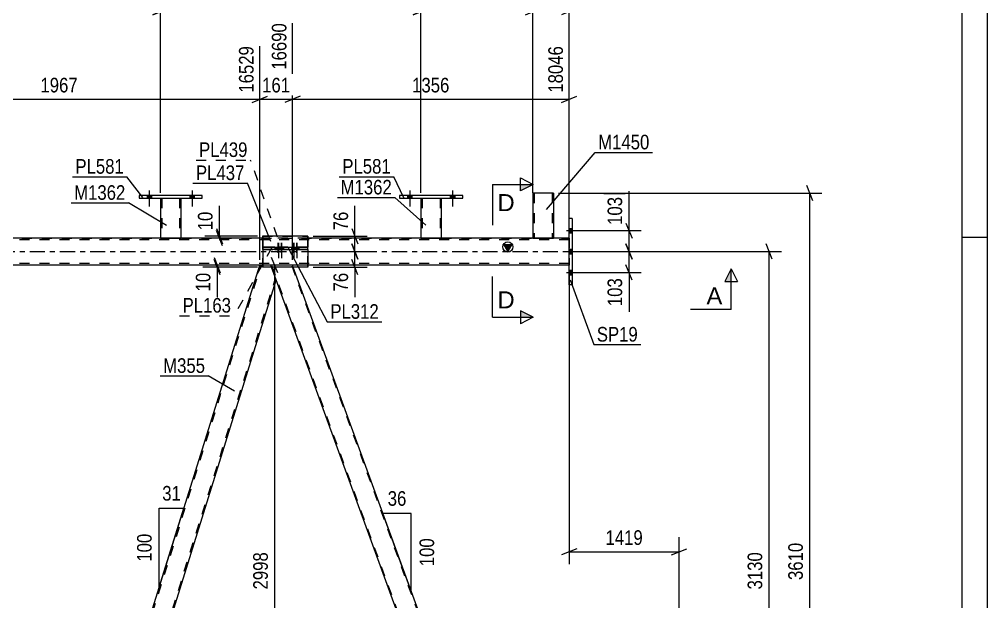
# Model space of a CAD drawing. Header units: millimetres. Extents: x 0 to 841, y 0 to 594.
# Drawn here: x 651.1 to 841, y 375.6 to 489.8 of the extents above; entities that cross this region are included whole.
import ezdxf

# ---------------------------------------------------------------- set-up
doc = ezdxf.new("R2010")
doc.units = ezdxf.units.MM
doc.linetypes.add('DXK_LINE_DOT2', pattern=[3.9198, 1.9599, -1.9599])
doc.linetypes.add('DXK_LINE_DOT3', pattern=[5.9187, 2.979, -0.9799, 0.9799, -0.9799])
doc.styles.add('Arial', font='ARIAL.TTF', dxfattribs={"height": 0.2})
doc.styles.add('Arial Narrow', font='ARIALN.TTF', dxfattribs={"height": 0.2})

# ---------------------------------------------------------------- blocks, each defined once
blk = doc.blocks.new('Unknown-103610369-1133')
at = {"color": 5, "linetype": 'Continuous'}
for p, q in [((841, 0), (841, 594)), ((836, 5), (836, 589)), ((841, 447), (836, 447))]:
    blk.add_line(p, q, dxfattribs=at)
blk = doc.blocks.new('Bolt-103610369-3153 - 3131')
at = {"color": 1, "linetype": 'DXK_LINE_DOT2'}
for p, q in [((701.45, 445.16), (701.45, 444.68)), ((701.81, 445.96), (701.81, 442.96)), ((702.05, 445.16), (702.05, 444.68)), ((702.17, 445.16), (702.17, 444.68)), ((702.41, 445.96), (702.41, 442.96)), ((702.77, 445.16), (702.77, 444.68)), ((704.47, 445.16), (704.47, 444.68)), ((704.83, 445.96), (704.83, 442.96)), ((705.07, 445.16), (705.07, 444.68)), ((705.19, 445.16), (705.19, 444.68)), ((705.43, 445.96), (705.43, 442.96)), ((705.79, 445.16), (705.79, 444.68))]:
    blk.add_line(p, q, dxfattribs=at)
blk = doc.blocks.new('Part-103610369-3168 - 3131')
at = {"color": 2, "linetype": 'Continuous'}
for p, q in [((698.83, 445.16), (701.31, 445.16)), ((698.83, 445.16), (698.83, 444.68)), ((701.31, 444.68), (698.83, 444.68)), ((701.31, 445.16), (707.69, 445.16)), ((701.31, 445.16), (701.31, 444.68)), ((701.31, 444.68), (707.69, 444.68)), ((707.69, 444.68), (707.69, 445.16))]:
    blk.add_line(p, q, dxfattribs=at)
at = {"color": 7, "linetype": 'DXK_LINE_DOT2'}
for p, q in [((707.69, 445.16), (698.83, 445.16)), ((698.83, 444.68), (707.69, 444.68))]:
    blk.add_line(p, q, dxfattribs=at)
blk = doc.blocks.new('Part-103610369-3152 - 3131')
at = {"color": 7, "linetype": 'DXK_LINE_DOT2'}
for p, q in [((698.81, 445.16), (707.59, 445.16)), ((701.18, 445.16), (698.81, 445.16)), ((698.81, 445.16), (698.81, 444.68)), ((707.59, 444.68), (698.81, 444.68)), ((698.81, 444.68), (701.18, 444.68)), ((707.59, 445.16), (701.18, 445.16)), ((701.18, 445.16), (701.18, 444.68)), ((701.18, 444.68), (707.59, 444.68)), ((707.59, 445.16), (707.59, 445.16)), ((707.59, 445.16), (707.59, 444.68))]:
    blk.add_line(p, q, dxfattribs=at)
blk = doc.blocks.new('Part-103610369-3241 - 3131')
at = {"color": 2, "linetype": 'Continuous'}
for p, q in [((674.57, 455.24), (674.57, 454.76)), ((686.97, 455.24), (674.57, 455.24)), ((674.57, 454.76), (686.97, 454.76)), ((686.97, 454.76), (686.97, 455.24))]:
    blk.add_line(p, q, dxfattribs=at)
blk = doc.blocks.new('Bolt-103610369-3248 - 3131')
at = {"linetype": 'Continuous'}
for points in [[(727.21, 454.76), (728.09, 454.76), (728.09, 455.24), (727.21, 455.24)], [(735.61, 454.76), (736.49, 454.76), (736.49, 455.24), (735.61, 455.24)]]:
    blk.add_hatch(color=1, dxfattribs=at).paths.add_polyline_path(points)
at = {"color": 1, "linetype": 'Continuous'}
for p, q in [((727.65, 456.24), (727.65, 453.12)), ((736.05, 456.24), (736.05, 453.12)), ((727.21, 455.24), (727.21, 454.76)), ((728.09, 455.24), (728.09, 454.76)), ((735.61, 455.24), (735.61, 454.76)), ((736.49, 455.24), (736.49, 454.76))]:
    blk.add_line(p, q, dxfattribs=at)
blk = doc.blocks.new('Bolt-103610369-3249 - 3131')
at = {"linetype": 'Continuous'}
for points in [[(676.13, 454.76), (677.01, 454.76), (677.01, 455.24), (676.13, 455.24)], [(684.53, 454.76), (685.41, 454.76), (685.41, 455.24), (684.53, 455.24)]]:
    blk.add_hatch(color=1, dxfattribs=at).paths.add_polyline_path(points)
at = {"color": 1, "linetype": 'Continuous'}
for p, q in [((676.57, 456.24), (676.57, 453.12)), ((684.97, 456.24), (684.97, 453.12)), ((676.13, 455.24), (676.13, 454.76)), ((677.01, 455.24), (677.01, 454.76)), ((684.53, 455.24), (684.53, 454.76)), ((685.41, 455.24), (685.41, 454.76))]:
    blk.add_line(p, q, dxfattribs=at)
blk = doc.blocks.new('Bolt-103610369-3250 - 3131')
at = {"linetype": 'Continuous'}
for points in [[(676.13, 454.76), (677.01, 454.76), (677.01, 455.24), (676.13, 455.24)], [(684.53, 454.76), (685.41, 454.76), (685.41, 455.24), (684.53, 455.24)]]:
    blk.add_hatch(color=1, dxfattribs=at).paths.add_polyline_path(points)
at = {"color": 1, "linetype": 'Continuous'}
for p, q in [((676.57, 456.24), (676.57, 453.12)), ((684.97, 456.24), (684.97, 453.12)), ((676.13, 455.24), (676.13, 454.76)), ((677.01, 455.24), (677.01, 454.76)), ((684.53, 455.24), (684.53, 454.76)), ((685.41, 455.24), (685.41, 454.76))]:
    blk.add_line(p, q, dxfattribs=at)
blk = doc.blocks.new('Part-103610369-3289 - 3131')
at = {"color": 7, "linetype": 'DXK_LINE_DOT2'}
for p, q in [((615.3, 441.63), (615.28, 441.63)), ((615.28, 441.63), (615.62, 441.63)), ((616.34, 438.71), (615.28, 441.63)), ((659.1, 321.7), (615.45, 441.63)), ((619.54, 441.63), (619.19, 441.63)), ((619.19, 441.63), (619.36, 441.63)), ((663.02, 321.7), (619.36, 441.63)), ((658.93, 321.7), (657.18, 326.51)), ((663.19, 321.7), (661.44, 326.51)), ((663.19, 321.7), (658.93, 321.7))]:
    blk.add_line(p, q, dxfattribs=at)
at = {"color": 2, "linetype": 'Continuous'}
for p, q in [((619.19, 441.63), (615.62, 441.63)), ((661.44, 326.51), (619.54, 441.63)), ((657.18, 326.51), (616.34, 438.71))]:
    blk.add_line(p, q, dxfattribs=at)
blk = doc.blocks.new('Bolt-103610369-3340 - 3131')
at = {"linetype": 'Continuous'}
for points in [[(727.21, 454.76), (728.09, 454.76), (728.09, 455.24), (727.21, 455.24)], [(735.61, 454.76), (736.49, 454.76), (736.49, 455.24), (735.61, 455.24)]]:
    blk.add_hatch(color=1, dxfattribs=at).paths.add_polyline_path(points)
at = {"color": 1, "linetype": 'Continuous'}
for p, q in [((727.65, 456.24), (727.65, 453.12)), ((736.05, 456.24), (736.05, 453.12)), ((727.21, 455.24), (727.21, 454.76)), ((728.09, 455.24), (728.09, 454.76)), ((735.61, 455.24), (735.61, 454.76)), ((736.49, 455.24), (736.49, 454.76))]:
    blk.add_line(p, q, dxfattribs=at)
blk = doc.blocks.new('Part-103610369-3423 - 3131')
at = {"color": 2, "linetype": 'Continuous'}
for p, q in [((725.65, 455.24), (725.65, 454.76)), ((738.05, 455.24), (725.65, 455.24)), ((725.65, 454.76), (738.05, 454.76)), ((738.05, 454.76), (738.05, 455.24))]:
    blk.add_line(p, q, dxfattribs=at)
blk = doc.blocks.new('Part-103610369-3428 - 3131')
at = {"color": 2, "linetype": 'Continuous'}
for p, q in [((729.85, 454.76), (729.85, 446.92)), ((733.85, 454.76), (733.85, 446.92)), ((729.85, 446.92), (733.85, 446.92))]:
    blk.add_line(p, q, dxfattribs=at)
at = {"color": 7, "linetype": 'DXK_LINE_DOT2'}
for p, q in [((729.85, 454.76), (733.85, 454.76)), ((729.85, 454.76), (729.85, 454.76)), ((729.85, 454.76), (729.85, 454.76)), ((730.09, 454.76), (730.09, 446.92)), ((733.61, 454.76), (733.61, 446.92)), ((733.85, 454.76), (733.85, 454.76)), ((733.85, 454.76), (733.85, 454.76)), ((733.56, 446.92), (733.6, 446.92)), ((733.56, 446.92), (733.6, 446.92)), ((733.6, 446.92), (733.61, 446.92)), ((733.6, 446.92), (733.61, 446.92))]:
    blk.add_line(p, q, dxfattribs=at)
blk = doc.blocks.new('Part-103610369-3490 - 3131')
at = {"color": 2, "linetype": 'Continuous'}
for p, q in [((759.54, 450.77), (758.9, 450.77)), ((758.9, 437.77), (758.9, 450.77)), ((759.54, 450.77), (759.54, 437.77)), ((759.54, 437.77), (758.9, 437.77))]:
    blk.add_line(p, q, dxfattribs=at)
blk = doc.blocks.new('Part-103610369-3655 - 3131')
at = {"color": 2, "linetype": 'Continuous'}
for p, q in [((707.69, 447.32), (698.83, 447.32)), ((698.83, 447.32), (698.83, 441.24)), ((707.69, 447.32), (707.69, 445.16)), ((707.69, 444.68), (707.69, 441.24)), ((707.69, 441.24), (698.83, 441.24))]:
    blk.add_line(p, q, dxfattribs=at)
at = {"color": 7, "linetype": 'DXK_LINE_DOT2'}
for q in [(707.69, 447.32), (707.69, 445.16)]:
    blk.add_line((707.69, 444.68), q, dxfattribs=at)
blk = doc.blocks.new('Part-103610369-3571 - 3131')
at = {"color": 7, "linetype": 'DXK_LINE_DOT2'}
for p, q in [((662.06, 324.79), (698.48, 441.63)), ((698.73, 441.63), (698.23, 441.63)), ((700.41, 441.63), (698.83, 441.63)), ((700.56, 441.24), (700.41, 441.63)), ((664.78, 321.7), (701.36, 439.04)), ((701.49, 438.66), (701.48, 438.71)), ((701.49, 438.66), (701.48, 438.71)), ((661.93, 325.17), (662.35, 326.51)), ((663.19, 321.7), (661.93, 325.17)), ((665.03, 321.7), (666.54, 326.51)), ((665.03, 321.7), (663.19, 321.7))]:
    blk.add_line(p, q, dxfattribs=at)
at = {"color": 2, "linetype": 'Continuous'}
for p, q in [((662.35, 326.51), (698.23, 441.63)), ((698.83, 441.63), (698.73, 441.63)), ((701.48, 438.71), (700.56, 441.24)), ((666.54, 326.51), (701.49, 438.66))]:
    blk.add_line(p, q, dxfattribs=at)
blk = doc.blocks.new('Part-103610369-3576 - 3131')
at = {"color": 7, "linetype": 'DXK_LINE_DOT2'}
for p, q in [((704.67, 441.63), (700.41, 441.63)), ((701.48, 438.71), (700.41, 441.63)), ((744.24, 321.7), (700.58, 441.63)), ((748.15, 321.7), (704.5, 441.63)), ((704.82, 441.24), (704.67, 441.63)), ((748.32, 321.7), (744.07, 321.7))]:
    blk.add_line(p, q, dxfattribs=at)
at = {"color": 2, "linetype": 'Continuous'}
for p, q in [((748.32, 321.7), (704.82, 441.24)), ((744.07, 321.7), (701.48, 438.71))]:
    blk.add_line(p, q, dxfattribs=at)
blk = doc.blocks.new('Bolt-103610369-3656 - 3131')
at = {"linetype": 'Continuous'}
for points in [[(702.26, 445.16), (701.54, 445.16), (701.54, 444.68), (702.26, 444.68)], [(702.88, 445.16), (702.16, 445.16), (702.16, 444.68), (702.88, 444.68)], [(705.26, 445.16), (704.54, 445.16), (704.54, 444.68), (705.26, 444.68)], [(705.88, 445.16), (705.16, 445.16), (705.16, 444.68), (705.88, 444.68)]]:
    blk.add_hatch(color=1, dxfattribs=at).paths.add_polyline_path(points)
at = {"color": 1, "linetype": 'Continuous'}
for p, q in [((701.54, 445.16), (701.54, 444.68)), ((701.9, 445.96), (701.9, 442.96)), ((702.16, 445.16), (702.16, 444.68)), ((702.26, 445.16), (702.26, 444.68)), ((702.52, 445.96), (702.52, 442.96)), ((702.88, 445.16), (702.88, 444.68)), ((704.54, 445.16), (704.54, 444.68)), ((704.9, 445.96), (704.9, 442.96)), ((705.16, 445.16), (705.16, 444.68)), ((705.26, 445.16), (705.26, 444.68)), ((705.52, 445.96), (705.52, 442.96)), ((705.88, 445.16), (705.88, 444.68))]:
    blk.add_line(p, q, dxfattribs=at)
blk = doc.blocks.new('Part-103610369-3685 - 3131')
at = {"linetype": 'Continuous'}
blk.add_hatch(color=2, dxfattribs=at).paths.add_polyline_path([(746.9, 444.27), (746.1, 445.67), (747.7, 445.67)])
at = {"color": 7, "linetype": 'DXK_LINE_DOT2'}
for p, q in [((758.9, 446.59), (511.08, 446.59)), ((577.09, 446.91), (758.9, 446.91)), ((707.69, 446.91), (698.83, 446.91)), ((758.9, 446.91), (758.9, 441.63)), ((758.9, 441.95), (511.08, 441.95)), ((707.69, 441.63), (698.83, 441.63))]:
    blk.add_line(p, q, dxfattribs=at)
at = {"color": 2, "linetype": 'Continuous'}
for p, q in [((698.83, 446.91), (580.13, 446.91)), ((758.9, 446.91), (707.69, 446.91)), ((746.9, 444.27), (746.1, 445.67)), ((746.1, 445.67), (747.7, 445.67)), ((747.7, 445.67), (746.9, 444.27)), ((698.83, 441.63), (511.08, 441.63)), ((758.9, 441.63), (707.69, 441.63))]:
    blk.add_line(p, q, dxfattribs=at)
at = {"color": 7, "linetype": 'DXK_LINE_DOT3'}
blk.add_line((511.08, 444.27), (758.9, 444.27), dxfattribs=at)
at = {"color": 2, "linetype": 'Continuous'}
blk.add_circle((746.9, 445.17), 1, dxfattribs=at)
blk = doc.blocks.new('Bolt-103610369-3688 - 3131')
at = {"linetype": 'Continuous'}
for points in [[(759.54, 447.93), (759.54, 448.81), (758.9, 448.81), (758.9, 447.93)], [(759.54, 447.93), (759.54, 448.81), (758.9, 448.81), (758.9, 447.93)], [(759.54, 447.93), (759.54, 448.81), (758.9, 448.81), (758.9, 447.93)], [(759.54, 443.83), (759.54, 444.71), (758.9, 444.71), (758.9, 443.83)], [(759.54, 443.83), (759.54, 444.71), (758.9, 444.71), (758.9, 443.83)], [(759.54, 439.73), (759.54, 440.61), (758.9, 440.61), (758.9, 439.73)], [(759.54, 439.73), (759.54, 440.61), (758.9, 440.61), (758.9, 439.73)], [(759.54, 439.73), (759.54, 440.61), (758.9, 440.61), (758.9, 439.73)]]:
    blk.add_hatch(color=1, dxfattribs=at).paths.add_polyline_path(points)
at = {"color": 1, "linetype": 'Continuous'}
for p, q in [((758.38, 448.37), (761.7, 448.37)), ((758.38, 448.37), (761.7, 448.37)), ((758.38, 448.37), (761.7, 448.37)), ((758.9, 448.81), (759.54, 448.81)), ((758.9, 448.81), (759.54, 448.81)), ((758.9, 448.81), (759.54, 448.81)), ((758.9, 447.93), (759.54, 447.93)), ((758.9, 447.93), (759.54, 447.93)), ((758.9, 447.93), (759.54, 447.93)), ((758.9, 444.71), (759.54, 444.71)), ((758.9, 444.71), (759.54, 444.71)), ((758.38, 444.27), (761.7, 444.27)), ((758.38, 444.27), (761.7, 444.27)), ((758.9, 443.83), (759.54, 443.83)), ((758.9, 443.83), (759.54, 443.83)), ((758.9, 440.61), (759.54, 440.61)), ((758.9, 440.61), (759.54, 440.61)), ((758.9, 440.61), (759.54, 440.61)), ((758.38, 440.17), (761.7, 440.17)), ((758.38, 440.17), (761.7, 440.17)), ((758.38, 440.17), (761.7, 440.17)), ((758.9, 439.73), (759.54, 439.73)), ((758.9, 439.73), (759.54, 439.73)), ((758.9, 439.73), (759.54, 439.73))]:
    blk.add_line(p, q, dxfattribs=at)
blk = doc.blocks.new('Part-103610369-3698 - 3131')
at = {"color": 2, "linetype": 'Continuous'}
for p, q in [((751.83, 455.72), (751.83, 446.92)), ((755.83, 455.72), (751.83, 455.72)), ((755.83, 455.72), (755.83, 446.92)), ((751.83, 446.92), (755.83, 446.92))]:
    blk.add_line(p, q, dxfattribs=at)
at = {"color": 7, "linetype": 'DXK_LINE_DOT2'}
for p, q in [((752.07, 455.72), (752.07, 446.92)), ((755.52, 455.72), (755.53, 455.72)), ((755.53, 455.72), (755.57, 455.72)), ((755.57, 455.72), (755.59, 455.72)), ((755.59, 455.72), (755.59, 446.92)), ((755.57, 446.92), (755.53, 446.92)), ((755.53, 446.92), (755.57, 446.92)), ((755.59, 446.92), (755.57, 446.92)), ((755.57, 446.92), (755.59, 446.92))]:
    blk.add_line(p, q, dxfattribs=at)
blk = doc.blocks.new('Part-103610369-3703 - 3131')
at = {"color": 2, "linetype": 'Continuous'}
for p, q in [((698.81, 447.32), (698.81, 446.91)), ((698.83, 447.32), (698.81, 447.32))]:
    blk.add_line(p, q, dxfattribs=at)
at = {"color": 7, "linetype": 'DXK_LINE_DOT2'}
for p, q in [((698.81, 447.32), (707.59, 447.32)), ((698.81, 446.91), (698.81, 441.24)), ((707.59, 447.32), (707.59, 441.24)), ((707.59, 441.24), (698.81, 441.24))]:
    blk.add_line(p, q, dxfattribs=at)
blk = doc.blocks.new('Part-103610369-3708 - 3131')
at = {"color": 2, "linetype": 'Continuous'}
for p, q in [((678.77, 454.76), (678.77, 446.92)), ((682.77, 454.76), (682.77, 446.92)), ((678.77, 446.92), (682.77, 446.92))]:
    blk.add_line(p, q, dxfattribs=at)
at = {"color": 7, "linetype": 'DXK_LINE_DOT2'}
for p, q in [((678.77, 454.76), (682.77, 454.76)), ((678.77, 454.76), (678.77, 454.76)), ((678.77, 454.76), (678.77, 454.76)), ((679.01, 454.76), (679.01, 446.92)), ((682.53, 454.76), (682.53, 446.92)), ((682.77, 454.76), (682.77, 454.76)), ((682.77, 454.76), (682.77, 454.76)), ((682.51, 446.92), (682.48, 446.92)), ((682.48, 446.92), (682.51, 446.92)), ((682.53, 446.92), (682.51, 446.92)), ((682.51, 446.92), (682.53, 446.92))]:
    blk.add_line(p, q, dxfattribs=at)
blk = doc.blocks.new('StraightDimension-103610369-26153 - 3131')
at = {"color": 7, "linetype": 'Continuous'}
for p, q in [((678.77, 455.76), (678.77, 501.75)), ((729.85, 455.76), (729.85, 501.75)), ((680.27, 491.91), (677.27, 490.71)), ((728.35, 490.71), (731.35, 491.91)), ((678.77, 491.31), (729.85, 491.31))]:
    blk.add_line(p, q, dxfattribs=at)
at = {"color": 0, "linetype": 'Continuous'}
blk.add_wipeout([(729.25, 502.35), (725.05, 502.35), (725.05, 492.01), (729.25, 492.01)], dxfattribs=at)
at = {"color": 0}
blk.add_wipeout([(708.57, 492.06), (708.57, 496.26), (700.06, 496.26), (700.06, 492.06)], dxfattribs=at)
at = {"color": 3, "linetype": 'Continuous', "style": 'Arial Narrow'}
blk.add_text('17319', height=2.863, rotation=90.0002, dxfattribs=at).set_placement((728.65, 492.61))
at = {"color": 3, "style": 'Arial Narrow'}
blk.add_text('1277', height=2.863, dxfattribs=at).set_placement((700.66, 492.66))
blk = doc.blocks.new('StraightDimension-103610369-26342 - 3131')
at = {"color": 7, "linetype": 'Continuous'}
for p, q in [((704.67, 442.63), (704.67, 489.07)), ((758.9, 447.91), (758.9, 484.57)), ((706.17, 474.73), (703.17, 473.53)), ((704.67, 474.13), (758.9, 474.13)), ((757.4, 473.53), (760.4, 474.73))]:
    blk.add_line(p, q, dxfattribs=at)
at = {"color": 0, "linetype": 'Continuous'}
blk.add_wipeout([(758.3, 485.17), (754.1, 485.17), (754.1, 474.83), (758.3, 474.83)], dxfattribs=at)
at = {"color": 0}
blk.add_wipeout([(736.04, 474.88), (736.04, 479.08), (727.53, 479.08), (727.53, 474.88)], dxfattribs=at)
at = {"color": 3, "linetype": 'Continuous', "style": 'Arial Narrow'}
blk.add_text('18046', height=2.863, rotation=90.0002, dxfattribs=at).set_placement((757.7, 475.43))
at = {"color": 3, "style": 'Arial Narrow'}
blk.add_text('1356', height=2.863, dxfattribs=at).set_placement((728.13, 475.48))
blk = doc.blocks.new('StraightDimension-103610369-26151 - 3131')
at = {"color": 7, "linetype": 'Continuous'}
for p, q in [((758.9, 447.91), (758.9, 506.25)), ((751.83, 455.76), (751.83, 501.75)), ((750.33, 490.71), (753.33, 491.91)), ((760.4, 491.91), (757.4, 490.71)), ((751.83, 491.31), (758.9, 491.31))]:
    blk.add_line(p, q, dxfattribs=at)
at = {"color": 0}
blk.add_wipeout([(758.71, 492.06), (758.71, 496.26), (752.02, 496.26), (752.02, 492.06)], dxfattribs=at)
at = {"color": 3, "style": 'Arial Narrow'}
blk.add_text('177', height=2.863, dxfattribs=at).set_placement((752.62, 492.66))
at = {"color": 0, "linetype": 'Continuous'}
blk.add_wipeout([(758.3, 506.85), (754.1, 506.85), (754.1, 496.51), (758.3, 496.51)], dxfattribs=at)
at = {"color": 3, "linetype": 'Continuous', "style": 'Arial Narrow'}
blk.add_text('18046', height=2.863, rotation=90.0002, dxfattribs=at).set_placement((757.7, 497.11))
blk = doc.blocks.new('StraightDimension-103610369-27013 - 3131')
at = {"color": 7, "linetype": 'Continuous'}
for p, q in [((798.74, 442.77), (797.54, 445.77)), ((759.9, 444.27), (800.54, 444.27)), ((798.14, 319.06), (798.14, 444.27)), ((781.52, 319.06), (800.54, 319.06)), ((797.54, 320.56), (798.74, 317.56))]:
    blk.add_line(p, q, dxfattribs=at)
at = {"color": 0}
blk.add_wipeout([(797.39, 385.92), (793.19, 385.92), (793.19, 377.41), (797.39, 377.41)], dxfattribs=at)
at = {"color": 3, "style": 'Arial Narrow'}
blk.add_text('3130', height=2.863, rotation=90.0002, dxfattribs=at).set_placement((796.79, 378.01))
blk = doc.blocks.new('StraightDimension-103610369-37935 - 3131')
at = {"color": 7, "linetype": 'Continuous'}
for p, q in [((716.31, 448.82), (717.51, 445.82)), ((708.69, 447.32), (719.31, 447.32)), ((716.91, 444.28), (716.91, 447.32)), ((717.51, 442.78), (716.31, 445.78)), ((708.69, 444.28), (719.31, 444.28))]:
    blk.add_line(p, q, dxfattribs=at)
at = {"color": 0}
blk.add_wipeout([(716.16, 452.7), (711.96, 452.7), (711.96, 447.84), (716.16, 447.84)], dxfattribs=at)
at = {"color": 7, "linetype": 'Continuous'}
blk.add_line((716.91, 447.32), (716.91, 453.22), dxfattribs=at)
blk.add_line((716.91, 447.32), (716.91, 453.22), dxfattribs=at)
at = {"color": 3, "style": 'Arial Narrow'}
blk.add_text('76', height=2.863, rotation=90.0002, dxfattribs=at).set_placement((715.56, 448.44))
blk = doc.blocks.new('StraightDimension-103610369-26343 - 3131')
at = {"color": 7, "linetype": 'Continuous'}
for p, q in [((704.67, 442.63), (704.67, 489.07)), ((698.23, 442.63), (698.23, 484.57)), ((696.73, 473.53), (699.73, 474.73)), ((698.23, 474.13), (704.67, 474.13)), ((706.17, 474.73), (703.17, 473.53))]:
    blk.add_line(p, q, dxfattribs=at)
at = {"color": 0}
blk.add_wipeout([(704.79, 474.88), (704.79, 479.08), (698.11, 479.08), (698.11, 474.88)], dxfattribs=at)
at = {"color": 0, "linetype": 'Continuous'}
blk.add_wipeout([(704.07, 489.67), (699.87, 489.67), (699.87, 479.33), (704.07, 479.33)], dxfattribs=at)
at = {"color": 3, "linetype": 'Continuous', "style": 'Arial Narrow'}
blk.add_text('16690', height=2.863, rotation=90.0002, dxfattribs=at).set_placement((703.47, 479.93))
at = {"color": 3, "style": 'Arial Narrow'}
blk.add_text('161', height=2.863, dxfattribs=at).set_placement((698.71, 475.48))
blk = doc.blocks.new('StraightDimension-103610369-37936 - 3131')
at = {"color": 7, "linetype": 'Continuous'}
for p, q in [((716.31, 445.78), (717.51, 442.78)), ((708.69, 444.28), (719.31, 444.28)), ((717.51, 439.74), (716.31, 442.74)), ((716.91, 441.24), (716.91, 444.28)), ((708.69, 441.24), (719.31, 441.24))]:
    blk.add_line(p, q, dxfattribs=at)
at = {"color": 0}
blk.add_wipeout([(716.16, 440.71), (711.96, 440.71), (711.96, 435.85), (716.16, 435.85)], dxfattribs=at)
at = {"color": 7, "linetype": 'Continuous'}
blk.add_line((716.91, 441.24), (716.91, 435.33), dxfattribs=at)
blk.add_line((716.91, 441.24), (716.91, 435.33), dxfattribs=at)
at = {"color": 3, "style": 'Arial Narrow'}
blk.add_text('76', height=2.863, rotation=90.0002, dxfattribs=at).set_placement((715.56, 436.45))
blk = doc.blocks.new('StraightDimension-103610369-26154 - 3131')
at = {"color": 7, "linetype": 'Continuous'}
for p, q in [((627.69, 455.76), (627.69, 501.75)), ((678.77, 455.76), (678.77, 501.75)), ((629.19, 491.91), (626.19, 490.71)), ((677.27, 490.71), (680.27, 491.91)), ((627.69, 491.31), (678.77, 491.31))]:
    blk.add_line(p, q, dxfattribs=at)
at = {"color": 0, "linetype": 'Continuous'}
blk.add_wipeout([(678.17, 502.35), (673.97, 502.35), (673.97, 492.01), (678.17, 492.01)], dxfattribs=at)
at = {"color": 0}
blk.add_wipeout([(657.49, 492.06), (657.49, 496.26), (648.98, 496.26), (648.98, 492.06)], dxfattribs=at)
at = {"color": 3, "linetype": 'Continuous', "style": 'Arial Narrow'}
blk.add_text('16042', height=2.863, rotation=90.0002, dxfattribs=at).set_placement((677.57, 492.61))
at = {"color": 3, "style": 'Arial Narrow'}
blk.add_text('1277', height=2.863, dxfattribs=at).set_placement((649.58, 492.66))
blk = doc.blocks.new('StraightDimension-103610369-27043 - 3131')
at = {"color": 7, "linetype": 'Continuous'}
for p, q in [((761.42, 448.37), (773.07, 448.37)), ((770.07, 449.87), (771.27, 446.87)), ((770.67, 444.27), (770.67, 448.37)), ((771.27, 442.77), (770.07, 445.77)), ((761.42, 444.27), (773.07, 444.27))]:
    blk.add_line(p, q, dxfattribs=at)
at = {"color": 0}
blk.add_wipeout([(769.92, 455.58), (765.72, 455.58), (765.72, 448.9), (769.92, 448.9)], dxfattribs=at)
at = {"color": 7, "linetype": 'Continuous'}
blk.add_line((770.67, 448.37), (770.67, 456.11), dxfattribs=at)
blk.add_line((770.67, 448.37), (770.67, 456.11), dxfattribs=at)
at = {"color": 3, "style": 'Arial Narrow'}
blk.add_text('103', height=2.863, rotation=90.0002, dxfattribs=at).set_placement((769.32, 449.5))
blk = doc.blocks.new('AngleDimension-103610369-41942 - 3131')
at = {"color": 7, "linetype": 'Continuous'}
for p, q in [((678.54, 393.94), (683.36, 393.94)), ((678.54, 378.47), (683.36, 393.94)), ((678.54, 378.47), (678.54, 393.94)), ((678.74, 379.12), (678.54, 378.47))]:
    blk.add_line(p, q, dxfattribs=at)
at = {"color": 0}
for points in [[(683.38, 394.84), (683.38, 399.04), (678.52, 399.04), (678.52, 394.84)], [(677.64, 389.55), (673.44, 389.55), (673.44, 382.86), (677.64, 382.86)]]:
    blk.add_wipeout(points, dxfattribs=at)
at = {"color": 3, "style": 'Arial Narrow'}
blk.add_text('31', height=2.863, dxfattribs=at).set_placement((679.12, 395.44))
blk.add_text('100', height=2.863, rotation=90.0002, dxfattribs=at).set_placement((677.04, 383.46))
blk = doc.blocks.new('StraightDimension-103610369-26152 - 3131')
at = {"color": 7, "linetype": 'Continuous'}
for p, q in [((729.85, 455.76), (729.85, 501.75)), ((751.83, 455.76), (751.83, 501.75)), ((731.35, 491.91), (728.35, 490.71)), ((750.33, 490.71), (753.33, 491.91)), ((729.85, 491.31), (751.83, 491.31))]:
    blk.add_line(p, q, dxfattribs=at)
at = {"color": 0, "linetype": 'Continuous'}
blk.add_wipeout([(751.23, 502.35), (747.03, 502.35), (747.03, 492.01), (751.23, 492.01)], dxfattribs=at)
at = {"color": 0}
blk.add_wipeout([(744.18, 492.06), (744.18, 496.26), (737.5, 496.26), (737.5, 492.06)], dxfattribs=at)
at = {"color": 3, "linetype": 'Continuous', "style": 'Arial Narrow'}
blk.add_text('17869', height=2.863, rotation=90.0002, dxfattribs=at).set_placement((750.63, 492.61))
at = {"color": 3, "style": 'Arial Narrow'}
blk.add_text('549', height=2.863, dxfattribs=at).set_placement((738.1, 492.66))
blk = doc.blocks.new('StraightDimension-103610369-26344 - 3131')
at = {"color": 7, "linetype": 'Continuous'}
for p, q in [((619.54, 442.63), (619.54, 489.07)), ((698.23, 442.63), (698.23, 484.57)), ((621.04, 474.73), (618.04, 473.53)), ((619.54, 474.13), (698.23, 474.13)), ((696.73, 473.53), (699.73, 474.73))]:
    blk.add_line(p, q, dxfattribs=at)
at = {"color": 0, "linetype": 'Continuous'}
blk.add_wipeout([(697.63, 485.17), (693.43, 485.17), (693.43, 474.83), (697.63, 474.83)], dxfattribs=at)
at = {"color": 0}
blk.add_wipeout([(663.14, 474.88), (663.14, 479.08), (654.63, 479.08), (654.63, 474.88)], dxfattribs=at)
at = {"color": 3, "linetype": 'Continuous', "style": 'Arial Narrow'}
blk.add_text('16529', height=2.863, rotation=90.0002, dxfattribs=at).set_placement((697.03, 475.43))
at = {"color": 3, "style": 'Arial Narrow'}
blk.add_text('1967', height=2.863, dxfattribs=at).set_placement((655.23, 475.48))
blk = doc.blocks.new('StraightDimension-103610369-26997 - 3131')
at = {"color": 7, "linetype": 'Continuous'}
for p, q in [((806.71, 454.22), (805.51, 457.22)), ((756.83, 455.72), (808.51, 455.72)), ((806.11, 311.31), (806.11, 455.72)), ((805.51, 312.81), (806.71, 309.81)), ((670.67, 311.31), (808.51, 311.31))]:
    blk.add_line(p, q, dxfattribs=at)
at = {"color": 0}
blk.add_wipeout([(805.36, 387.77), (801.16, 387.77), (801.16, 379.26), (805.36, 379.26)], dxfattribs=at)
at = {"color": 3, "style": 'Arial Narrow'}
blk.add_text('3610', height=2.863, rotation=90.0002, dxfattribs=at).set_placement((804.76, 379.86))
blk = doc.blocks.new('StraightDimension-103610369-27044 - 3131')
at = {"color": 7, "linetype": 'Continuous'}
for p, q in [((770.07, 445.77), (771.27, 442.77)), ((761.42, 444.27), (773.07, 444.27)), ((770.67, 440.17), (770.67, 444.27)), ((771.27, 438.67), (770.07, 441.67)), ((761.67, 440.17), (773.07, 440.17))]:
    blk.add_line(p, q, dxfattribs=at)
at = {"color": 0}
blk.add_wipeout([(769.92, 439.65), (765.72, 439.65), (765.72, 432.97), (769.92, 432.97)], dxfattribs=at)
at = {"color": 7, "linetype": 'Continuous'}
blk.add_line((770.67, 440.17), (770.67, 432.44), dxfattribs=at)
blk.add_line((770.67, 440.17), (770.67, 432.44), dxfattribs=at)
at = {"color": 3, "style": 'Arial Narrow'}
blk.add_text('103', height=2.863, rotation=90.0002, dxfattribs=at).set_placement((769.32, 433.57))
blk = doc.blocks.new('StraightDimension-103610369-27070 - 3131')
at = {"color": 7, "linetype": 'Continuous'}
for p, q in [((758.9, 440.63), (758.9, 383)), ((780.52, 322.7), (780.52, 388.25)), ((760.4, 386), (757.4, 384.8)), ((779.02, 384.8), (782.02, 386)), ((758.9, 385.4), (780.52, 385.4))]:
    blk.add_line(p, q, dxfattribs=at)
at = {"color": 0}
blk.add_wipeout([(773.97, 386.15), (773.97, 390.35), (765.46, 390.35), (765.46, 386.15)], dxfattribs=at)
at = {"color": 3, "style": 'Arial Narrow'}
blk.add_text('1419', height=2.863, dxfattribs=at).set_placement((766.06, 386.75))
blk = doc.blocks.new('StraightDimension-103610369-27081 - 3131')
at = {"color": 7, "linetype": 'Continuous'}
for p, q in [((701.77, 440.13), (700.57, 443.13)), ((749.43, 441.63), (698.32, 441.63)), ((701.17, 321.7), (701.17, 441.63)), ((700.57, 323.2), (701.77, 320.2)), ((756.88, 321.7), (698.32, 321.7))]:
    blk.add_line(p, q, dxfattribs=at)
at = {"color": 0}
blk.add_wipeout([(700.42, 385.92), (696.22, 385.92), (696.22, 377.41), (700.42, 377.41)], dxfattribs=at)
at = {"color": 3, "style": 'Arial Narrow'}
blk.add_text('2998', height=2.863, rotation=90.0002, dxfattribs=at).set_placement((699.82, 378.01))
blk = doc.blocks.new('StraightDimension-103610369-37879 - 3131')
at = {"color": 7, "linetype": 'Continuous'}
for p, q in [((689.31, 443.13), (690.51, 440.13)), ((690.51, 439.74), (689.31, 442.74)), ((697.83, 441.63), (687.06, 441.63)), ((697.83, 441.24), (687.06, 441.24)), ((689.91, 441.24), (689.91, 441.63))]:
    blk.add_line(p, q, dxfattribs=at)
at = {"color": 0}
blk.add_wipeout([(689.16, 440.71), (684.96, 440.71), (684.96, 435.85), (689.16, 435.85)], dxfattribs=at)
at = {"color": 7, "linetype": 'Continuous'}
blk.add_line((689.91, 441.24), (689.91, 435.33), dxfattribs=at)
blk.add_line((689.91, 441.24), (689.91, 435.33), dxfattribs=at)
at = {"color": 3, "style": 'Arial Narrow'}
blk.add_text('10', height=2.863, rotation=90.0002, dxfattribs=at).set_placement((688.56, 436.45))
blk = doc.blocks.new('StraightDimension-103610369-37905 - 3131')
at = {"color": 7, "linetype": 'Continuous'}
for p, q in [((689.73, 448.82), (690.93, 445.82)), ((690.93, 445.41), (689.73, 448.41)), ((697.83, 447.32), (687.48, 447.32)), ((697.83, 446.91), (687.48, 446.91)), ((690.33, 446.91), (690.33, 447.32))]:
    blk.add_line(p, q, dxfattribs=at)
at = {"color": 0}
blk.add_wipeout([(689.58, 452.7), (685.38, 452.7), (685.38, 447.84), (689.58, 447.84)], dxfattribs=at)
at = {"color": 7, "linetype": 'Continuous'}
blk.add_line((690.33, 447.32), (690.33, 453.22), dxfattribs=at)
blk.add_line((690.33, 447.32), (690.33, 453.22), dxfattribs=at)
at = {"color": 3, "style": 'Arial Narrow'}
blk.add_text('10', height=2.863, rotation=90.0002, dxfattribs=at).set_placement((688.98, 448.44))
blk = doc.blocks.new('AngleDimension-103610369-41910 - 3131')
at = {"color": 7, "linetype": 'Continuous'}
for p, q in [((726.66, 381.22), (722.4, 392.92)), ((727.94, 392.92), (722.4, 392.92)), ((727.94, 377.7), (722.4, 392.92)), ((727.94, 377.7), (727.94, 392.92))]:
    blk.add_line(p, q, dxfattribs=at)
at = {"color": 0}
for points in [[(727.6, 393.82), (727.6, 398.02), (722.74, 398.02), (722.74, 393.82)], [(733.04, 388.65), (728.84, 388.65), (728.84, 381.97), (733.04, 381.97)]]:
    blk.add_wipeout(points, dxfattribs=at)
at = {"color": 3, "style": 'Arial Narrow'}
blk.add_text('36', height=2.863, dxfattribs=at).set_placement((723.34, 394.42))
blk.add_text('100', height=2.863, rotation=90.0002, dxfattribs=at).set_placement((732.44, 382.57))
blk = doc.blocks.new('Mark-103610369-26601 - 3131')
at = {"color": 0}
blk.add_wipeout([(671.6, 459.54), (671.6, 462.54), (662.09, 462.54), (662.09, 459.54)], dxfattribs=at)
blk.add_wipeout([(671.6, 459.54), (671.6, 462.54), (662.09, 462.54), (662.09, 459.54)], dxfattribs=at)
at = {"color": 30, "linetype": 'Continuous'}
for p in [(661.49, 458.94), (675.33, 454.9)]:
    blk.add_line(p, (672.2, 458.94), dxfattribs=at)
at = {"color": 3, "style": 'Arial Narrow'}
blk.add_text('PL581', height=2.863, dxfattribs=at).set_placement((662.09, 459.54))
blk = doc.blocks.new('Mark-103610369-26099 - 3131')
at = {"color": 0}
blk.add_wipeout([(687.52, 420.48), (687.52, 423.48), (679.3, 423.48), (679.3, 420.48)], dxfattribs=at)
blk.add_wipeout([(687.52, 420.48), (687.52, 423.48), (679.3, 423.48), (679.3, 420.48)], dxfattribs=at)
at = {"color": 30, "linetype": 'Continuous'}
for p in [(678.7, 419.88), (693.32, 416.88)]:
    blk.add_line(p, (688.12, 419.88), dxfattribs=at)
at = {"color": 3, "style": 'Arial Narrow'}
blk.add_text('M355', height=2.863, dxfattribs=at).set_placement((679.3, 420.48))
blk = doc.blocks.new('Mark-103610369-26643 - 3131')
at = {"color": 0}
blk.add_wipeout([(724.15, 455.47), (724.15, 458.47), (714.1, 458.47), (714.1, 455.47)], dxfattribs=at)
blk.add_wipeout([(724.15, 455.47), (724.15, 458.47), (714.1, 458.47), (714.1, 455.47)], dxfattribs=at)
at = {"color": 30, "linetype": 'Continuous'}
for p in [(713.5, 454.87), (730.82, 449.47)]:
    blk.add_line(p, (724.75, 454.87), dxfattribs=at)
at = {"color": 3, "style": 'Arial Narrow'}
blk.add_text('M1362', height=2.863, dxfattribs=at).set_placement((714.1, 455.47))
blk = doc.blocks.new('Mark-103610369-3486 - 3131')
at = {"color": 0}
blk.add_wipeout([(772.39, 426.62), (772.39, 429.62), (764.35, 429.62), (764.35, 426.62)], dxfattribs=at)
blk.add_wipeout([(772.39, 426.62), (772.39, 429.62), (764.35, 429.62), (764.35, 426.62)], dxfattribs=at)
at = {"color": 30, "linetype": 'Continuous'}
for p, q in [((759.14, 438.75), (763.75, 426.02)), ((763.75, 426.02), (772.99, 426.02))]:
    blk.add_line(p, q, dxfattribs=at)
at = {"color": 3, "style": 'Arial Narrow'}
blk.add_text('SP19', height=2.863, dxfattribs=at).set_placement((764.35, 426.62))
blk = doc.blocks.new('Mark-103610369-26670 - 3131')
at = {"color": 0}
blk.add_wipeout([(671.9, 454.42), (671.9, 457.42), (661.84, 457.42), (661.84, 454.42)], dxfattribs=at)
blk.add_wipeout([(671.9, 454.42), (671.9, 457.42), (661.84, 457.42), (661.84, 454.42)], dxfattribs=at)
at = {"color": 30, "linetype": 'Continuous'}
for p in [(661.24, 453.82), (679.92, 449.37)]:
    blk.add_line(p, (672.5, 453.82), dxfattribs=at)
at = {"color": 3, "style": 'Arial Narrow'}
blk.add_text('M1362', height=2.863, dxfattribs=at).set_placement((661.84, 454.42))
blk = doc.blocks.new('Mark-103610369-37827 - 3131')
at = {"color": 0}
blk.add_wipeout([(695.85, 462.82), (695.85, 465.82), (686.34, 465.82), (686.34, 462.82)], dxfattribs=at)
blk.add_wipeout([(695.85, 462.82), (695.85, 465.82), (686.34, 465.82), (686.34, 462.82)], dxfattribs=at)
at = {"color": 30, "linetype": 'DXK_LINE_DOT2'}
for p in [(685.74, 462.22), (701.7, 447.12)]:
    blk.add_line(p, (696.45, 462.22), dxfattribs=at)
at = {"color": 3, "style": 'Arial Narrow'}
blk.add_text('PL439', height=2.863, dxfattribs=at).set_placement((686.34, 462.82))
blk = doc.blocks.new('Mark-103610369-26640 - 3131')
at = {"color": 0}
blk.add_wipeout([(723.95, 459.55), (723.95, 462.55), (714.44, 462.55), (714.44, 459.55)], dxfattribs=at)
blk.add_wipeout([(723.95, 459.55), (723.95, 462.55), (714.44, 462.55), (714.44, 459.55)], dxfattribs=at)
at = {"color": 30, "linetype": 'Continuous'}
for p in [(713.84, 458.95), (726.51, 454.83)]:
    blk.add_line(p, (724.55, 458.95), dxfattribs=at)
at = {"color": 3, "style": 'Arial Narrow'}
blk.add_text('PL581', height=2.863, dxfattribs=at).set_placement((714.44, 459.55))
blk = doc.blocks.new('Mark-103610369-26667 - 3131')
at = {"color": 0}
blk.add_wipeout([(774.67, 464.32), (774.67, 467.32), (764.62, 467.32), (764.62, 464.32)], dxfattribs=at)
blk.add_wipeout([(774.67, 464.32), (774.67, 467.32), (764.62, 467.32), (764.62, 464.32)], dxfattribs=at)
at = {"color": 30, "linetype": 'Continuous'}
for p, q in [((754.51, 452.54), (764.02, 463.72)), ((764.02, 463.72), (775.27, 463.72))]:
    blk.add_line(p, q, dxfattribs=at)
at = {"color": 3, "style": 'Arial Narrow'}
blk.add_text('M1450', height=2.863, dxfattribs=at).set_placement((764.62, 464.32))
blk = doc.blocks.new('SectionMark-103610369-27771 - 3131')
at = {"linetype": 'Continuous'}
blk.add_hatch(color=6, dxfattribs=at).paths.add_polyline_path([(790.72, 438.41), (789.47, 438.41), (790.72, 440.91)])
at = {"color": 6, "linetype": 'Continuous'}
for p, q in [((790.72, 440.91), (789.47, 438.41)), ((790.72, 432.91), (790.72, 440.91)), ((790.72, 440.91), (791.97, 438.41)), ((789.47, 438.41), (791.97, 438.41)), ((790.72, 432.91), (782.72, 432.91))]:
    blk.add_line(p, q, dxfattribs=at)
at = {"color": 0, "linetype": 'Continuous'}
blk.add_wipeout([(788.97, 433.91), (788.97, 437.41), (785.86, 437.41), (785.86, 433.91)], dxfattribs=at)
at = {"color": 3, "linetype": 'Continuous', "style": 'Arial'}
blk.add_text('A', height=3.34, dxfattribs=at).set_placement((785.86, 433.91))
blk = doc.blocks.new('SectionMark-103610369-29279 - 3131')
at = {"linetype": 'Continuous'}
for points in [[(749.37, 456.2), (749.37, 457.45), (751.87, 457.45)], [(749.37, 431.38), (749.37, 432.63), (751.87, 431.38)]]:
    blk.add_hatch(color=6, dxfattribs=at).paths.add_polyline_path(points)
at = {"color": 6, "linetype": 'Continuous'}
for p, q in [((749.37, 456.2), (749.37, 458.7)), ((749.37, 458.7), (751.87, 457.45)), ((743.87, 457.45), (743.87, 449.45)), ((743.87, 457.45), (751.87, 457.45)), ((751.87, 457.45), (749.37, 456.2)), ((743.87, 431.38), (743.87, 439.38)), ((743.87, 431.38), (751.87, 431.38)), ((751.87, 431.38), (749.37, 432.63)), ((749.37, 432.63), (749.37, 430.13)), ((751.87, 431.38), (749.37, 430.13))]:
    blk.add_line(p, q, dxfattribs=at)
at = {"color": 0, "linetype": 'Continuous'}
for points in [[(748.24, 452.2), (748.24, 455.7), (744.87, 455.7), (744.87, 452.2)], [(748.24, 433.13), (748.24, 436.63), (744.87, 436.63), (744.87, 433.13)]]:
    blk.add_wipeout(points, dxfattribs=at)
at = {"color": 3, "linetype": 'Continuous', "style": 'Arial'}
for p in [(744.87, 452.2), (744.87, 433.13)]:
    blk.add_text('D', height=3.34, dxfattribs=at).set_placement(p)
blk = doc.blocks.new('Mark-103610369-37818 - 3131')
at = {"color": 0}
blk.add_wipeout([(692.61, 432.3), (692.61, 435.3), (683.11, 435.3), (683.11, 432.3)], dxfattribs=at)
blk.add_wipeout([(692.61, 432.3), (692.61, 435.3), (683.11, 435.3), (683.11, 432.3)], dxfattribs=at)
at = {"color": 30, "linetype": 'DXK_LINE_DOT2'}
for p in [(700.58, 445.05), (682.51, 431.7)]:
    blk.add_line(p, (693.21, 431.7), dxfattribs=at)
at = {"color": 3, "style": 'Arial Narrow'}
blk.add_text('PL163', height=2.863, dxfattribs=at).set_placement((683.11, 432.3))
blk = doc.blocks.new('Mark-103610369-37821 - 3131')
at = {"color": 0}
blk.add_wipeout([(721.59, 431.09), (721.59, 434.09), (712.09, 434.09), (712.09, 431.09)], dxfattribs=at)
blk.add_wipeout([(721.59, 431.09), (721.59, 434.09), (712.09, 434.09), (712.09, 431.09)], dxfattribs=at)
at = {"color": 30, "linetype": 'Continuous'}
for p, q in [((703.84, 444.99), (711.49, 430.49)), ((711.49, 430.49), (722.19, 430.49))]:
    blk.add_line(p, q, dxfattribs=at)
at = {"color": 3, "style": 'Arial Narrow'}
blk.add_text('PL312', height=2.863, dxfattribs=at).set_placement((712.09, 431.09))
blk = doc.blocks.new('Mark-103610369-37824 - 3131')
at = {"color": 0}
blk.add_wipeout([(695.24, 458.29), (695.24, 461.29), (685.73, 461.29), (685.73, 458.29)], dxfattribs=at)
blk.add_wipeout([(695.24, 458.29), (695.24, 461.29), (685.73, 461.29), (685.73, 458.29)], dxfattribs=at)
at = {"color": 30, "linetype": 'Continuous'}
for p in [(685.13, 457.69), (700.42, 446.23)]:
    blk.add_line(p, (695.84, 457.69), dxfattribs=at)
at = {"color": 3, "style": 'Arial Narrow'}
blk.add_text('PL437', height=2.863, dxfattribs=at).set_placement((685.73, 458.29))

msp = doc.modelspace()

# ---------------------------------------------------------------- block references
for name in ['Unknown-103610369-1133', 'Bolt-103610369-3249 - 3131', 'Bolt-103610369-3250 - 3131', 'Bolt-103610369-3248 - 3131', 'Bolt-103610369-3340 - 3131', 'Part-103610369-3241 - 3131', 'Part-103610369-3708 - 3131', 'Part-103610369-3423 - 3131', 'Part-103610369-3428 - 3131', 'Part-103610369-3698 - 3131', 'Part-103610369-3490 - 3131', 'Bolt-103610369-3688 - 3131', 'Part-103610369-3685 - 3131', 'Part-103610369-3703 - 3131', 'Part-103610369-3655 - 3131', 'Part-103610369-3152 - 3131', 'Part-103610369-3168 - 3131', 'Bolt-103610369-3153 - 3131', 'Bolt-103610369-3656 - 3131', 'Part-103610369-3289 - 3131', 'Part-103610369-3571 - 3131', 'Part-103610369-3576 - 3131']:
    msp.add_blockref(name, (0, 0))

# ---------------------------------------------------------------- next in the draw order: block references
for name in ['StraightDimension-103610369-26153 - 3131', 'AngleDimension-103610369-41942 - 3131']:
    msp.add_blockref(name, (0, 0))

# ---------------------------------------------------------------- next in the draw order: block references
for name in ['StraightDimension-103610369-26154 - 3131', 'StraightDimension-103610369-26342 - 3131']:
    msp.add_blockref(name, (0, 0))

# ---------------------------------------------------------------- next in the draw order: block references
for name in ['StraightDimension-103610369-26151 - 3131', 'StraightDimension-103610369-26343 - 3131', 'StraightDimension-103610369-37935 - 3131', 'StraightDimension-103610369-27013 - 3131']:
    msp.add_blockref(name, (0, 0))

# ---------------------------------------------------------------- next in the draw order: block references
for name in ['StraightDimension-103610369-26152 - 3131', 'StraightDimension-103610369-26344 - 3131', 'StraightDimension-103610369-27043 - 3131', 'StraightDimension-103610369-37936 - 3131']:
    msp.add_blockref(name, (0, 0))

# ---------------------------------------------------------------- next in the draw order: block references
msp.add_blockref('StraightDimension-103610369-26997 - 3131', (0, 0))

# ---------------------------------------------------------------- next in the draw order: block references
for name in ['Mark-103610369-26667 - 3131', 'Mark-103610369-26601 - 3131', 'Mark-103610369-26643 - 3131', 'StraightDimension-103610369-37905 - 3131', 'StraightDimension-103610369-27044 - 3131', 'Mark-103610369-26099 - 3131']:
    msp.add_blockref(name, (0, 0))

# ---------------------------------------------------------------- next in the draw order: block references
for name in ['Mark-103610369-37827 - 3131', 'Mark-103610369-26640 - 3131', 'Mark-103610369-26670 - 3131', 'StraightDimension-103610369-27070 - 3131']:
    msp.add_blockref(name, (0, 0))

# ---------------------------------------------------------------- next in the draw order: block references
for name in ['Mark-103610369-37824 - 3131', 'StraightDimension-103610369-27081 - 3131', 'Mark-103610369-3486 - 3131']:
    msp.add_blockref(name, (0, 0))

# ---------------------------------------------------------------- next in the draw order: block references
for name in ['StraightDimension-103610369-37879 - 3131', 'AngleDimension-103610369-41910 - 3131']:
    msp.add_blockref(name, (0, 0))

# ---------------------------------------------------------------- next in the draw order: block references
msp.add_blockref('SectionMark-103610369-27771 - 3131', (0, 0))

# ---------------------------------------------------------------- next in the draw order: block references
for name in ['SectionMark-103610369-29279 - 3131', 'Mark-103610369-37818 - 3131', 'Mark-103610369-37821 - 3131']:
    msp.add_blockref(name, (0, 0))

doc.saveas('drawing.dxf')
